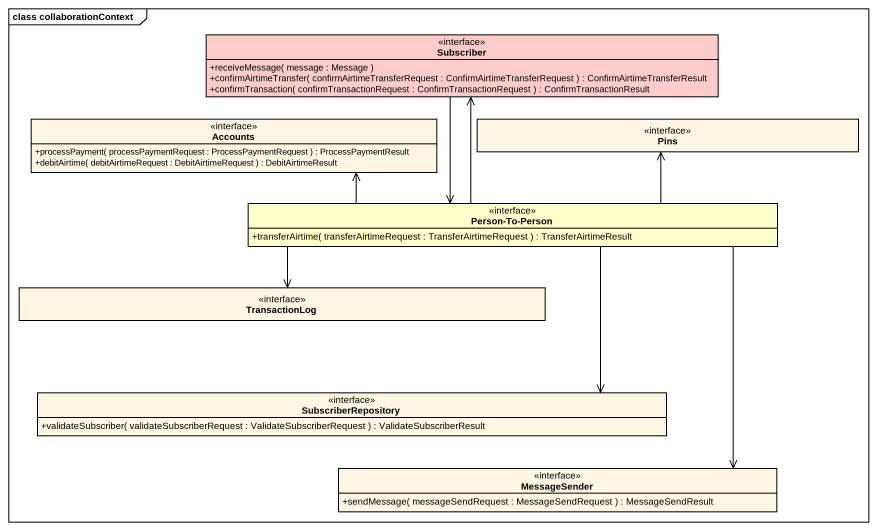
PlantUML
@startuml
mainframe class collaborationContext
hide circle
hide empty members
skinparam classAttributeIconSize 0
interface Subscriber #FFCCCC {
  +receiveMessage( message : Message )
  +confirmAirtimeTransfer( confirmAirtimeTransferRequest : ConfirmAirtimeTransferRequest ) : ConfirmAirtimeTransferResult
  +confirmTransaction( confirmTransactionRequest : ConfirmTransactionRequest ) : ConfirmTransactionResult
}
interface Accounts {
  +processPayment( processPaymentRequest : ProcessPaymentRequest ) : ProcessPaymentResult
  +debitAirtime( debitAirtimeRequest : DebitAirtimeRequest ) : DebitAirtimeResult
}
interface Pins
interface "Person-To-Person" as Person_To_Person #FFFFCC {
  +transferAirtime( transferAirtimeRequest : TransferAirtimeRequest ) : TransferAirtimeResult
}
interface TransactionLog
interface SubscriberRepository {
  +validateSubscriber( validateSubscriberRequest : ValidateSubscriberRequest ) : ValidateSubscriberResult
}
interface MessageSender {
  +sendMessage( messageSendRequest : MessageSendRequest ) : MessageSendResult
}
Subscriber --> Person_To_Person
Person_To_Person -up-> Subscriber
Person_To_Person -left-> Accounts
Person_To_Person -right-> Pins
Person_To_Person -left-> TransactionLog
Person_To_Person --> SubscriberRepository
Person_To_Person --> MessageSender
@enduml
